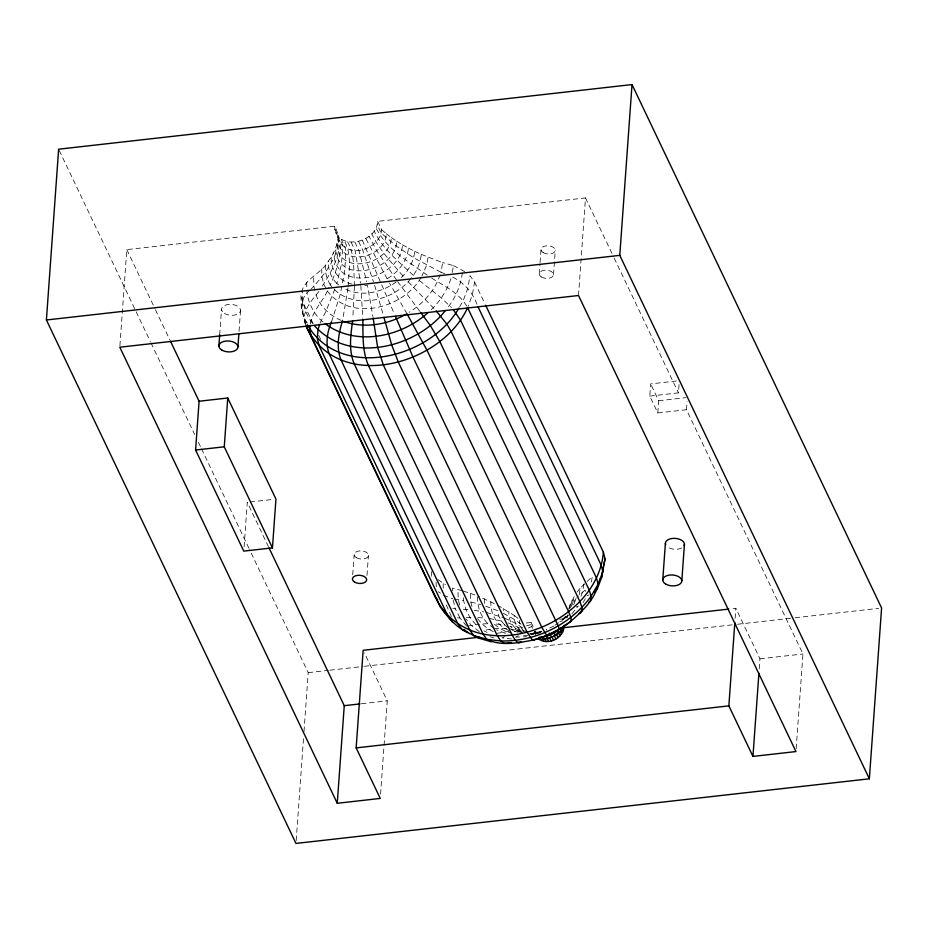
<?xml version="1.0" encoding="UTF-8"?>
<svg xmlns="http://www.w3.org/2000/svg" width="928" height="928" viewBox="0 0 928 928"><rect width="100%" height="100%" fill="white"/><g stroke="black" fill="none" stroke-linecap="round" stroke-linejoin="round"><path stroke-width="0.7" stroke-dasharray="4.64 3.48" d="M354.426 286.102L352.802 318.524M119.909 345.784L126.8 249.62L334.648 226.2C347.13 247.718 324.916 274.328 310.95 289.281M219.692 334.776L221.502 309.442M239.041 331.354L240.561 310.242M244.099 546.801L247.277 502.315L268.412 546.638M296.183 840.559L303.595 737.226M304.001 731.484L308.224 672.638L249.574 549.631M352.71 574.768L354.148 554.677M367.001 575.372L368.439 555.28M380.561 794.124L383.96 746.762M384.064 745.323L387.254 700.837L364.391 652.883M539.249 273.992L539.968 263.946M540.073 262.52L541.001 249.597M553.54 274.595L555.28 250.189M578.504 295.51L585.498 197.919L377.65 221.351C376.965 243.391 335.588 251.801 334.648 226.2M796.166 748.699L802.952 653.973L686.488 409.712L657.813 412.937L649.786 396.094L650.656 383.89L677.892 380.828M657.813 412.937L658.683 400.745L650.656 383.89M649.786 396.094L678.449 392.869L679.226 382.023M686.488 409.712L687.068 401.58M735.127 618.326L735.846 608.281L730.116 608.93M759.232 668.868L759.951 658.822L735.846 608.281M334.741 229.332C346.631 249.412 330.716 272.751 319.986 289.838M348.012 287.97L342.478 321.053M348.139 286.764C348.742 271.533 352.176 254.666 344.265 240.828M310.288 323.884C312.69 310.103 324.243 300.243 329.034 287.251M301.461 292.123C305.173 278.377 321.598 273.377 328.477 261.046C334.057 253.298 337.85 244.18 338.662 234.622M567.136 617.306L567.437 615.02M313.142 323.64L302.563 301.461L300.904 294.756L301.298 307.098L305.95 325.902C300.046 312.202 311.657 300.927 319.22 290.974M377.65 221.351L381.663 229.773C380.213 248.901 348.719 259.596 339.509 240.735M381.663 229.773L386.338 233.752C385.584 258.483 339.114 267.937 338.059 239.192M386.338 233.752L391.372 237.58C390.201 264.84 338.152 276.915 337.015 243.716M391.372 237.58L396.743 241.268C395.432 271.974 336.806 285.569 335.53 248.17M396.743 241.268L402.439 244.795C400.966 279.316 335.043 294.605 333.604 252.555M402.439 244.795L408.436 248.147C407.253 261.244 398.1 272.252 387.104 278.771L388.994 282.158M408.436 248.147L414.723 251.326C413.702 261.893 408.088 271.707 400.13 278.609M414.723 251.326L421.277 254.307C420.384 262.775 417.078 270.999 411.649 277.576M421.277 254.307L428.086 257.079L426.718 265.037L421.869 276.184M444.941 273.876L440.974 272.252L442.633 262.612L428.086 257.079M452.272 272.484L453.456 265.617L442.633 262.612M462.33 272.751C460.81 285.847 455.184 298.387 446.971 308.641M459.604 306.913L463.13 300.881L467.816 288.33L469.986 275.697L474.579 282.066L472.352 294.93L468.072 306.414M567.379 615.078L566.973 617.48L567.936 613.42M569.537 608.327L570.128 604.894L574.397 596.217L572.124 605.416M572.042 600.509L570.21 608.211M591.368 582.03L592.308 576.52L580.36 587.946L579.13 595.115L586.426 588.955L585.498 591.438M583.956 583.99L582.587 591.936L580.626 597.203M338.871 285.07L336.876 283.492L341.492 264.109L342.85 245.816L338.836 237.394M320.079 323.13L326.192 310.741L335.982 286.149M568.632 609.348L570.128 604.894M440.081 274.642C435.012 290.545 423.133 303.618 409.109 312.33M573.678 604.859L576.068 598.467L578.364 595.95M331.54 321.842L340.193 294.478L344.288 273.609L345.46 260.339L345.344 247.776L341.318 239.343M410.779 278.632C392.532 302.145 349.914 311.158 330.252 284.826C336.33 271.858 340.495 257.822 340.889 243.449L335.495 232.313M569.943 608.2L576.068 598.467M327.201 290.905C351.074 322.364 403.448 308.421 421.231 277.263M566.358 616.192L563.389 619.324M583.051 602.643L587.076 595.73L589.106 594.906M309.952 290.186C299.118 298.085 299.988 313.119 307.307 323.153M577.17 592.018L580.36 587.946M565.535 616.296L559.816 622.015M571.903 613.837L578.295 606.042L576.23 606.97M532.637 634.369L535.607 631.249L539.76 632.884M431.276 309.65C440.765 300.649 447.748 289.107 451.565 276.59C463.814 282.216 472.932 292.68 477.34 305.37M562.02 620.217L566.208 616.412M565.454 618.106L569.421 614.487L567.252 615.461M540.34 632.78L529.436 634.195M527.522 635.251L525.654 636.759L515.516 637.142M396.233 281.903C381.733 292.749 360.818 297.262 344.23 288.608M555.025 625.205L558.598 622.781M559.758 621.864L562.472 620.809M516.455 636.631L518.334 635.61M504.554 636.62L502.048 637.861L511.398 638.963M553.83 626.017L546.035 629.88L546.789 629.938M528.276 627.978L531.721 626.562L531.152 622.479L525.422 623.129M541.407 631.353L531.419 633.58L537.695 632.409M539.191 632.177L541.929 631.26M536.802 633.522L542.01 631.782M496.793 633.372L510.203 631.098M526.466 625.808L531.222 624.579L532.37 626.98M467.921 626.04L479.532 624.242M531.5 634.52L534.145 634.021M658.683 400.745L685.92 397.671M250.154 501.99L273.087 499.403M559.816 619.254L565.558 618.605M308.224 672.638L328.396 670.364M329.834 670.202L362.964 666.466M364.402 666.304L736.09 624.416M737.54 624.254L793.718 617.92M795.157 617.758L878.723 608.339M361.444 703.737L387.254 700.837M759.951 658.822L802.952 653.973M477.502 618.582L481.968 623.976L487.931 623.674L493.058 627.711M466.297 617.712L472.63 617.526M364.832 285.453L367.488 285.348L372.917 316.564M530.781 633.511L535.526 633.673M534.342 633.72L529.586 633.905L532.359 634.59M523.578 635.413L526.199 635.309M477.908 617.572L485.576 618.071M463.246 609.244L468.652 609.684M506.758 628.314L494.079 628.523L483.326 630.518L487.107 632.42M511.305 629.578L514.472 631.179L521.258 632.316M454.175 598.966L463.594 600.486L465.844 609.394L469.974 617.538L475.867 624.648M474.22 610.299L483.627 611.888M508.08 627.641L504.728 625.008L493.719 623.755L499.276 628.117L505.83 631.434L511.966 633.221M489.334 618.454L503.428 621.412M509.194 628.523L522.719 632.107C517.128 628.604 513.776 622.073 514.274 615.484L497.211 604.917L478.697 596.449M457.62 617.7L460.079 618.176L466.772 626.272M463.304 591.066L470.542 593.41L470.809 601.982L480.518 604.557M486.26 612.41L503.405 617.619M461.958 590.672L452.481 588.05L452.562 590.73M452.794 608.2L455.381 608.919L460.079 618.176M352.06 284.154C339.752 281.509 330.055 269.63 331.25 256.847M514.472 631.179L518.021 632.223M505.435 633.383L496.503 629.741M490.065 636.77L494.032 637.93M470.542 593.41L477.572 595.985C476.911 606.193 480.623 616.459 487.931 623.674M508.103 622.885L517.093 626.632L526.211 632.119M443.526 595.312L452.818 598.769M504.565 618.048L515.353 623.21L524.83 629.404M453.456 265.617L464.847 271.684M438.004 579.582L445.486 584.698M440.974 272.252L413.621 257.775L395.954 245.85L381.118 232.986L377.093 224.564M341.214 320.415C328.93 315.311 318.269 304.871 315.207 291.67M522.592 632.629C514.147 629.509 508.103 620.89 508.904 611.796M518.601 631.69L509.913 626.191L524.007 631.887M509.031 630.495C497.617 626.017 489.88 614.023 490.924 601.738M493.348 631.632L488.766 629.323L481.968 623.976M503.37 613.292L514.402 619.452L523.148 625.716M427.182 275.152C408.482 261.684 386.408 248.959 375.91 227.754M431.717 278.122C444.814 286.369 460.021 293.329 467.596 307.69M438.387 591.751L440.44 593.178M514.274 615.484L519.309 619.312M323.06 322.062C314.209 314.836 308.885 304.036 306.971 292.888M479.324 631.632L471.354 625.368L465.96 618.848M419.34 280.523L441.38 297.969L451.449 307.586M413.389 275.454C399.179 261.8 382.498 249.052 374.112 230.828M408.169 281.822L435.267 309.813M402.949 276.045C391.813 262.566 378.984 249.818 371.78 233.682M336.876 283.492C330.96 277.646 327.955 269.329 328.477 261.046M312.434 323.315C305.312 314.174 301.994 302.308 302.377 290.777M523.276 630.994L520.26 626.18L519.344 620.496M504.728 625.008L501.201 620.751L498.73 615.879L497.385 610.554L484.59 605.775L484.37 598.757M419.792 311.332L397.312 281.172M396.569 280.117L376.594 250.456L368.961 236.234M406.974 313.78L389.621 283.284M387.104 278.771L365.76 238.403M531.721 626.562L532.637 628.372M330.252 284.826L327.178 278.771L325.508 272.136L325.287 265.118M326.064 288.666L323.791 284.2L321.935 276.846L321.691 269.074M304.245 318.791L306.646 323.524M451.46 616.517L445.614 603.629M585.498 197.919L613.57 256.801M614.197 258.1L678.449 392.869M474.579 282.066L485.158 304.256M362.268 240.143L394.342 313.838M358.591 241.373L362.604 249.794L373.462 281.671M354.832 242.069L358.858 250.49L366.711 281.66M351.12 242.22L355.146 250.641L360.54 283.133M535.607 631.249L536.755 633.662M531.152 622.479L534.598 629.706M534.516 631.144L535.665 633.557M534.354 631.98L536.082 635.587M347.559 241.802C354.995 254.759 353.487 270.431 354.438 284.85M318.745 335.391L320.601 339.3M126.8 249.62L154.837 308.444M155.463 309.743L169.801 339.81M59.264 150.51L150.359 341.562M150.986 342.873L194.66 434.478M198.406 442.331L200.9 447.563M201.527 448.874L248.948 548.32M374.61 285.325L383.577 315.984M470.809 601.982L472.514 608.745M459.627 604.998L458.258 599.558L457.933 589.5M453.142 600.045L455.381 608.919M314.894 290.394L313.919 286.578L313.629 277.147M360.83 285.604L362.802 318.327M535.166 630.912L535.236 633M503.208 608.269L503.289 610.786M463.513 597.794L463.594 600.486M443.155 583.584L443.317 588.793M436.079 582.088L436.253 587.586M431.369 571.602L431.543 577.181M306.634 282.17L306.936 291.554M302.563 301.461L302.957 314.024M681.72 547.984A9.547 5.464 4.1 0 1 666.71 546.221M224.379 313.432A9.547 5.464 4.1 0 0 240.259 311.646A9.547 5.464 4.1 0 0 228.462 304.454A9.547 5.464 4.1 0 0 224.379 313.432M541.395 276.985A7.157 4.095 4.1 0 0 553.308 275.639A7.157 4.095 4.1 0 0 544.469 270.245A7.157 4.095 4.1 0 0 541.395 276.985M543.147 252.59A7.157 4.095 4.1 0 0 555.06 251.244A7.157 4.095 4.1 0 0 546.209 245.85A7.157 4.095 4.1 0 0 543.147 252.59M356.306 557.67A7.157 4.095 4.1 0 0 368.219 556.324A7.157 4.095 4.1 0 0 359.368 550.93A7.157 4.095 4.1 0 0 356.306 557.67"/><path stroke-width="1.39" d="M536.894 638.893C546.882 640.714 557.554 636.109 563.447 627.92L563.563 625.646M46.4 319.986L58.638 149.199L632.026 84.576L881.6 608.014L869.362 778.801L295.974 843.424L46.4 319.986L619.776 255.362L869.362 778.801M199.091 401.244L227.754 398.008L275.952 499.09L272.449 547.88L243.786 551.116L195.588 450.034L199.091 401.244L170.427 341.121M218.88 346.04L219.692 334.776M272.449 547.88L224.263 446.809L227.754 398.008M237.939 346.828L238.844 334.161M479.266 637.211L363.15 650.296L356.155 747.887L380.26 798.428L337.258 803.277L344.253 705.686L269.039 547.938M619.776 255.362L632.026 84.576M662.754 580.035L665.376 543.437M681.813 580.824L684.435 544.226M337.258 803.277L119.805 347.211L578.504 295.51L795.957 751.564L752.956 756.413L728.851 705.872L734.825 622.642M752.956 756.413L758.918 673.171M352.582 321.239C350.633 335.333 348.534 350.297 354.218 363.857L483.024 633.998L486.736 639.311C501.282 646.561 518.914 642.744 534.226 639.868C547.682 636.121 560.315 629.764 571.23 621.041L570.882 617.433L568.644 611.749L439.837 341.597L430.372 325.624L420.593 312.353M310.126 325.276L309.65 329.452L311.46 336.76L440.266 606.9C447.818 617.108 456.066 627.56 468.072 632.664L463.942 629.428M539.62 639.67C548.842 645.041 562.6 638.336 563.841 627.676L728.689 609.093M485.773 305.556L603.386 552.206C597.354 627.792 471.389 672.591 434.756 596.054L305.95 325.902C337.421 393.646 441.264 365.864 467.596 307.69L596.402 577.831L598.166 584.095C594.755 600.068 581.473 611.958 569.653 622.317M603.409 566.834L601.576 577.494L597.133 589.396L594.291 592.377M603.386 552.206L605.033 558.923L601.576 577.494L599.906 579.49M603.641 565.5L605.033 558.923M342.478 321.053C338.569 333.535 336.029 347.455 341.017 359.994L469.823 630.147L473.756 635.518L479.034 638.209L491.353 641.805M319.65 324.487L317.921 329.95L317.376 338.766L319.313 346.237L448.12 616.378L452.412 621.992M331.54 321.842C327.201 331.876 325.218 343.615 329.266 354.067L458.072 624.208L462.202 629.683L479.034 638.209L481.551 638.128M458.908 308.119C430.395 358.057 340.738 381.466 307.249 324.707M563.447 627.92L565.245 624.846M445.231 310.764C415.593 348.418 349.114 364.356 314.267 325.531M582.796 609.267L579.246 613.594L581.728 611.506L581.937 607.388L579.884 601.53L451.078 331.389L446.902 324.174L436.206 310.857M558.726 629.741L571.23 621.041M588.839 602.353L590.44 600.857L591.124 596.17L598.166 584.095L602.852 571.555L601.158 565.071L477.955 306.669M428.075 312.562C401.221 337.061 355.76 346.863 325.183 323.733M539.203 637.246C547.358 637.2 555.304 633.499 560.999 627.722L561.115 630.773M405.814 314.36C387.196 324.765 364.124 328.709 343.708 321.413M383.948 317.33L391.662 344.81L398.332 362.164L527.139 632.304L532.51 640.227L546.244 635.622L559.282 629.161L558.296 625.994L427.031 350.308L406.974 313.78M532.51 640.227L534.226 639.868M195.588 450.034L224.263 446.809M344.253 705.686L360.018 703.9M356.155 747.887L728.851 705.872M511.548 642.628L504.646 643.359L500.737 640.958L486.736 639.311L473.756 635.518M518.601 642.362L521.42 642.246L518.497 642.837L515.33 640.39L512.128 635.1L383.322 364.959L377.65 347.42L373.137 317.933M546.789 635.657L541.859 627.374L413.053 357.222L395.421 316.413M538.692 637.965L540.456 639.311M541.975 637.142L544.179 639.172M453.305 309.732L460.427 319.963L589.234 590.104L591.124 596.17C570.65 624.648 535.758 641.782 500.737 640.958L497.269 635.668L368.462 365.528C362.14 351.086 363.08 335.089 362.86 319.708M546.186 636.353L547.926 638.464M437.772 600.022L434.756 596.054L434.095 593.41M549.19 633.105L551.603 637.234M443.491 610.299L444.698 612.677M562.322 627.409L563.47 629.822M561.521 629.544L562.67 631.945M560.326 631.585L561.475 633.986M558.204 632.281L559.92 635.889M556.324 633.986L558.041 637.594M554.19 635.436L555.918 639.044M551.858 636.596L553.587 640.204M549.411 637.408L551.128 641.028M546.905 637.884L548.634 641.492M545.003 639.183L546.151 641.584M542.636 638.905L543.773 641.306M554.248 633.024L555.106 635.506M557.844 630.588L558.308 633.325M665.736 544.864A9.547 5.464 4.1 0 1 674.795 538.356A9.547 5.464 4.1 0 1 684.133 545.629M354.554 582.065A7.157 4.095 4.1 0 0 366.467 580.731A7.157 4.095 4.1 0 0 357.616 575.337A7.157 4.095 4.1 0 0 354.554 582.065M221.746 350.03A9.547 5.464 4.1 0 0 237.638 348.232A9.547 5.464 4.1 0 0 225.84 341.052A9.547 5.464 4.1 0 0 221.746 350.03M665.62 584.014A9.547 5.464 4.1 0 0 681.512 582.227A9.547 5.464 4.1 0 0 669.714 575.035A9.547 5.464 4.1 0 0 665.62 584.014"/></g></svg>
